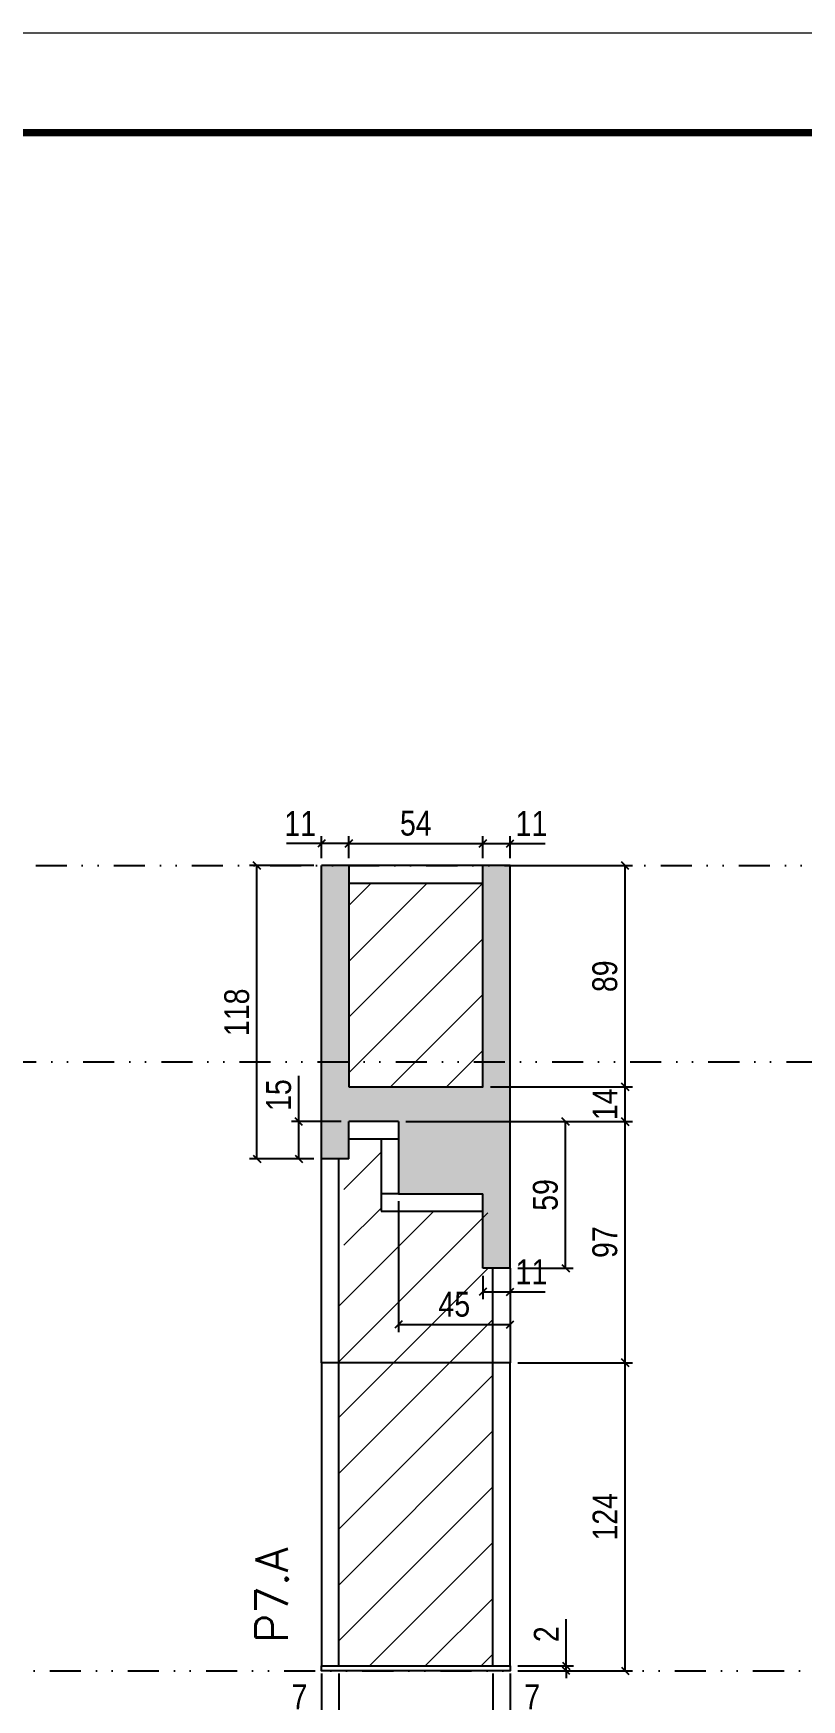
# Model space of a CAD drawing. Extents: x 13770 to 23315, y 867 to 16997.
# Drawn here: x 16405 to 16714, y 12732 to 13403 of the extents above; entities that cross this region are included whole.
import ezdxf

# ---------------------------------------------------------------- set-up
doc = ezdxf.new("R2010")
doc.units = 0
for name, pattern in [('DASHED', [0.75, 0.5, -0.25]), ('DIVIDE2', [0.625, 0.25, -0.125, 0, -0.125, 0, -0.125]), ('HIDDEN', [0.375, 0.25, -0.125])]:
    doc.linetypes.add(name, pattern=pattern)
for name, color, linetype in [('COTA', 241, 'Continuous'), ('Nível', 160, 'Continuous'), ('Painéis', 200, 'Continuous'), ('SARR_2.2x7', 40, 'Continuous'), ('Sarrafo de Pressão', 42, 'HIDDEN')]:
    doc.layers.add(name, color=color, linetype=linetype)
for name, color, linetype, lineweight in [('Folhas', 255, 'Continuous', 9), ('Hachura', 251, 'Continuous', 9), ('SARRAFO DE PRESSAO', 251, 'DASHED', 9), ('Texto Seção', 7, 'Continuous', 15)]:
    doc.layers.add(name, color=color, linetype=linetype, lineweight=lineweight)
doc.styles.add('COTA TECNICA', font='techl___.ttf', dxfattribs={"height": 10})
doc.styles.add('COTA TECNICA-50', font='techl___.ttf', dxfattribs={"height": 10})
doc.styles.add('REGUA-120', font='ROMANS.shx', dxfattribs={"height": 15})
doc.dimstyles.new('COTA PAINEL-50', dxfattribs={"dimtxt": 10, "dimasz": 3, "dimexe": 3, "dimexo": 3, "dimgap": 3, "dimtad": 1, "dimdec": 1, "dimzin": 12, "dimdsep": 46, "dimtxsty": 'COTA TECNICA-50', "dimblk1": 'OBLIQUE', "dimblk2": 'OBLIQUE', "dimsah": 1, "dimcen": 0.9, "dimclrd": 4, "dimclre": 4, "dimclrt": 240, "dimadec": 1, "dimazin": 3, "dimtfac": 1, "dimtdec": 1, "dimtmove": 0, "dimatfit": 3, "dimfxl": 1, "dimtolj": 1, "dimtzin": 12, "dimarcsym": 0})
doc.dimstyles.new('PAINEL', dxfattribs={"dimtxt": 10, "dimasz": 3, "dimexe": 3, "dimexo": 3, "dimgap": 3, "dimtad": 1, "dimdec": 1, "dimzin": 12, "dimdsep": 46, "dimtxsty": 'COTA TECNICA', "dimblk1": 'OBLIQUE', "dimblk2": 'OBLIQUE', "dimsah": 1, "dimcen": 0.9, "dimclrd": 4, "dimclre": 4, "dimclrt": 240, "dimadec": 1, "dimazin": 3, "dimtfac": 1, "dimtdec": 1, "dimtmove": 0, "dimatfit": 3, "dimfxl": 1, "dimtolj": 1, "dimtzin": 12, "dimarcsym": 0})

# ---------------------------------------------------------------- blocks, each defined once
blk = doc.blocks.new('9999999999')
at = {"layer": 'Folhas'}
blk.add_lwpolyline([(98138.98, 34190.21), (99623.98, 34190.21), (99623.98, 35240.21), (98138.98, 35240.21)], close=True, dxfattribs=at)
at = {"layer": 'Folhas', "color": 30, "const_width": 3}
blk.add_lwpolyline([(98213.98, 34230.21), (99583.98, 34230.21), (99583.98, 35200.21), (98213.98, 35200.21)], close=True, dxfattribs=at)
blk = doc.blocks.new('_Oblique')
at = {"color": 0, "linetype": 'ByBlock', "lineweight": -2}
blk.add_line((-0.5, -0.5), (0.5, 0.5), dxfattribs=at)
blk = doc.blocks.new('*D863')
at = {"layer": 'COTA', "color": 4, "lineweight": -2, "transparency": 16777216}
for p, q in [((16520.67, 12742.88), (16520.67, 12688.7)), ((16596.67, 12742.88), (16596.67, 12688.7)), ((16520.67, 12691.7), (16596.67, 12691.7))]:
    blk.add_line(p, q, dxfattribs=at)
at = {"layer": 'Defpoints', "color": 0, "transparency": 16777216}
for p in [(16520.67, 12745.88), (16596.67, 12745.88), (16596.67, 12691.7)]:
    blk.add_point(p, dxfattribs=at)
at = {"layer": 'COTA', "color": 4, "lineweight": -2, "transparency": 16777216, "xscale": 3, "yscale": 3, "zscale": 3, "rotation": 180}
blk.add_blockref('_Oblique', (16520.67, 12691.7), dxfattribs=at)
at = {"layer": 'COTA', "color": 4, "lineweight": -2, "transparency": 16777216, "xscale": 3, "yscale": 3, "zscale": 3}
blk.add_blockref('_Oblique', (16596.67, 12691.7), dxfattribs=at)
at = {"layer": 'COTA', "color": 240, "transparency": 16777216, "insert": (16558.67, 12699.8), "char_height": 10, "attachment_point": 5, "style": 'COTA TECNICA'}
blk.add_mtext('\\A1;76', dxfattribs=at)
blk = doc.blocks.new('*D864')
at = {"layer": 'COTA', "color": 4, "lineweight": -2, "transparency": 16777216}
for p, q in [((16599.67, 12867.88), (16645.91, 12867.88)), ((16642.91, 12743.88), (16642.91, 12867.88)), ((16599.67, 12743.88), (16645.91, 12743.88))]:
    blk.add_line(p, q, dxfattribs=at)
at = {"layer": 'Defpoints', "color": 0, "transparency": 16777216}
for p in [(16596.67, 12867.88), (16642.91, 12867.88), (16596.67, 12743.88)]:
    blk.add_point(p, dxfattribs=at)
at = {"layer": 'COTA', "color": 4, "lineweight": -2, "transparency": 16777216, "xscale": 3, "yscale": 3, "zscale": 3}
for p, rotation in [((16642.91, 12867.88), 90), ((16642.91, 12743.88), 270)]:
    blk.add_blockref('_Oblique', p, dxfattribs=dict(at, rotation=rotation))
at = {"layer": 'COTA', "color": 240, "transparency": 16777216, "insert": (16634.83, 12805.88), "char_height": 10, "attachment_point": 5, "rotation": 90, "style": 'COTA TECNICA-50'}
blk.add_mtext('\\A1;124', dxfattribs=at)
blk = doc.blocks.new('*D865')
at = {"layer": 'COTA', "color": 4, "lineweight": -2, "transparency": 16777216}
for p, q in [((16619.19, 12745.88), (16619.19, 12764.68)), ((16599.67, 12745.88), (16622.19, 12745.88)), ((16599.67, 12743.88), (16622.19, 12743.88)), ((16619.19, 12743.88), (16619.19, 12745.88)), ((16619.19, 12743.88), (16619.19, 12740.88))]:
    blk.add_line(p, q, dxfattribs=at)
at = {"layer": 'Defpoints', "color": 0, "transparency": 16777216}
for p in [(16596.67, 12745.88), (16596.67, 12743.88), (16619.19, 12743.88)]:
    blk.add_point(p, dxfattribs=at)
at = {"layer": 'COTA', "color": 4, "lineweight": -2, "transparency": 16777216, "xscale": 3, "yscale": 3, "zscale": 3}
for p, rotation in [((16619.19, 12745.88), 270), ((16619.19, 12743.88), 90)]:
    blk.add_blockref('_Oblique', p, dxfattribs=dict(at, rotation=rotation))
at = {"layer": 'COTA', "color": 240, "transparency": 16777216, "insert": (16611.19, 12758.62), "char_height": 10, "attachment_point": 5, "rotation": 90, "style": 'COTA TECNICA-50'}
blk.add_mtext('\\A1;2', dxfattribs=at)
blk = doc.blocks.new('*D866')
at = {"layer": 'COTA', "color": 4, "lineweight": -2, "transparency": 16777216}
for p, q in [((16520.67, 12740.88), (16520.67, 12722.37)), ((16527.67, 12742.88), (16527.67, 12722.37)), ((16520.67, 12725.37), (16505.94, 12725.37)), ((16527.67, 12725.37), (16520.67, 12725.37))]:
    blk.add_line(p, q, dxfattribs=at)
at = {"layer": 'Defpoints', "color": 0, "transparency": 16777216}
for p in [(16520.67, 12743.88), (16527.67, 12745.88), (16520.67, 12725.37)]:
    blk.add_point(p, dxfattribs=at)
at = {"layer": 'COTA', "color": 4, "lineweight": -2, "transparency": 16777216, "xscale": 3, "yscale": 3, "zscale": 3, "rotation": 180}
blk.add_blockref('_Oblique', (16520.67, 12725.37), dxfattribs=at)
at = {"layer": 'COTA', "color": 4, "lineweight": -2, "transparency": 16777216, "xscale": 3, "yscale": 3, "zscale": 3}
blk.add_blockref('_Oblique', (16527.67, 12725.37), dxfattribs=at)
at = {"layer": 'COTA', "color": 240, "transparency": 16777216, "insert": (16511.8, 12733.44), "char_height": 10, "attachment_point": 5, "style": 'COTA TECNICA-50'}
blk.add_mtext('\\A1;7', dxfattribs=at)
blk = doc.blocks.new('*D867')
at = {"layer": 'COTA', "color": 4, "lineweight": -2, "transparency": 16777216}
for p, q in [((16589.67, 12742.88), (16589.67, 12722.37)), ((16596.67, 12740.88), (16596.67, 12722.37)), ((16589.67, 12725.37), (16596.67, 12725.37)), ((16596.67, 12725.37), (16611.4, 12725.37))]:
    blk.add_line(p, q, dxfattribs=at)
at = {"layer": 'Defpoints', "color": 0, "transparency": 16777216}
for p in [(16589.67, 12745.88), (16596.67, 12743.88), (16596.67, 12725.37)]:
    blk.add_point(p, dxfattribs=at)
at = {"layer": 'COTA', "color": 4, "lineweight": -2, "transparency": 16777216, "xscale": 3, "yscale": 3, "zscale": 3, "rotation": 180}
blk.add_blockref('_Oblique', (16589.67, 12725.37), dxfattribs=at)
at = {"layer": 'COTA', "color": 4, "lineweight": -2, "transparency": 16777216, "xscale": 3, "yscale": 3, "zscale": 3}
blk.add_blockref('_Oblique', (16596.67, 12725.37), dxfattribs=at)
at = {"layer": 'COTA', "color": 240, "transparency": 16777216, "insert": (16605.53, 12733.44), "char_height": 10, "attachment_point": 5, "style": 'COTA TECNICA-50'}
blk.add_mtext('\\A1;7', dxfattribs=at)
blk = doc.blocks.new('*D1059')
at = {"layer": 'COTA', "color": 4, "lineweight": -2, "transparency": 16777216}
for p, q in [((16554.67, 12964.88), (16645.91, 12964.88)), ((16642.91, 12867.88), (16642.91, 12964.88)), ((16599.67, 12867.88), (16645.91, 12867.88))]:
    blk.add_line(p, q, dxfattribs=at)
at = {"layer": 'Defpoints', "color": 0, "transparency": 16777216}
for p in [(16551.67, 12964.88), (16642.91, 12964.88), (16596.67, 12867.88)]:
    blk.add_point(p, dxfattribs=at)
at = {"layer": 'COTA', "color": 4, "lineweight": -2, "transparency": 16777216, "xscale": 3, "yscale": 3, "zscale": 3}
for p, rotation in [((16642.91, 12964.88), 90), ((16642.91, 12867.88), 270)]:
    blk.add_blockref('_Oblique', p, dxfattribs=dict(at, rotation=rotation))
at = {"layer": 'COTA', "color": 240, "transparency": 16777216, "insert": (16634.8, 12916.38), "char_height": 10, "attachment_point": 5, "rotation": 90, "style": 'COTA TECNICA'}
blk.add_mtext('\\A1;97', dxfattribs=at)
blk = doc.blocks.new('*D1060')
at = {"layer": 'COTA', "color": 4, "lineweight": -2, "transparency": 16777216}
for p, q in [((16588.67, 12978.88), (16645.91, 12978.88)), ((16642.91, 12964.88), (16642.91, 12978.88)), ((16554.67, 12964.88), (16645.91, 12964.88))]:
    blk.add_line(p, q, dxfattribs=at)
at = {"layer": 'Defpoints', "color": 0, "transparency": 16777216}
for p in [(16585.67, 12978.88), (16642.91, 12978.88), (16551.67, 12964.88)]:
    blk.add_point(p, dxfattribs=at)
at = {"layer": 'COTA', "color": 4, "lineweight": -2, "transparency": 16777216, "xscale": 3, "yscale": 3, "zscale": 3}
for p, rotation in [((16642.91, 12978.88), 90), ((16642.91, 12964.88), 270)]:
    blk.add_blockref('_Oblique', p, dxfattribs=dict(at, rotation=rotation))
at = {"layer": 'COTA', "color": 240, "transparency": 16777216, "insert": (16634.83, 12971.88), "char_height": 10, "attachment_point": 5, "rotation": 90, "style": 'COTA TECNICA'}
blk.add_mtext('\\A1;14', dxfattribs=at)
blk = doc.blocks.new('*D1061')
at = {"layer": 'COTA', "color": 4, "lineweight": -2, "transparency": 16777216}
for p, q in [((16517.67, 13067.88), (16491.72, 13067.88)), ((16494.72, 12949.88), (16494.72, 13067.88)), ((16517.67, 12949.88), (16491.72, 12949.88))]:
    blk.add_line(p, q, dxfattribs=at)
at = {"layer": 'Defpoints', "color": 0, "transparency": 16777216}
for p in [(16494.72, 13067.88), (16520.67, 13067.88), (16520.67, 12949.88)]:
    blk.add_point(p, dxfattribs=at)
at = {"layer": 'COTA', "color": 4, "lineweight": -2, "transparency": 16777216, "xscale": 3, "yscale": 3, "zscale": 3}
for p, rotation in [((16494.72, 13067.88), 90), ((16494.72, 12949.88), 270)]:
    blk.add_blockref('_Oblique', p, dxfattribs=dict(at, rotation=rotation))
at = {"layer": 'COTA', "color": 240, "transparency": 16777216, "insert": (16486.63, 13008.88), "char_height": 10, "attachment_point": 5, "rotation": 90, "style": 'COTA TECNICA'}
blk.add_mtext('\\A1;118', dxfattribs=at)
blk = doc.blocks.new('*D1062')
at = {"layer": 'COTA', "color": 4, "lineweight": -2, "transparency": 16777216}
for p, q in [((16599.67, 13067.88), (16645.91, 13067.88)), ((16642.91, 12978.88), (16642.91, 13067.88)), ((16588.67, 12978.88), (16645.91, 12978.88))]:
    blk.add_line(p, q, dxfattribs=at)
at = {"layer": 'Defpoints', "color": 0, "transparency": 16777216}
for p in [(16596.67, 13067.88), (16642.91, 13067.88), (16585.67, 12978.88)]:
    blk.add_point(p, dxfattribs=at)
at = {"layer": 'COTA', "color": 4, "lineweight": -2, "transparency": 16777216, "xscale": 3, "yscale": 3, "zscale": 3}
for p, rotation in [((16642.91, 13067.88), 90), ((16642.91, 12978.88), 270)]:
    blk.add_blockref('_Oblique', p, dxfattribs=dict(at, rotation=rotation))
at = {"layer": 'COTA', "color": 240, "transparency": 16777216, "insert": (16634.8, 13023.38), "char_height": 10, "attachment_point": 5, "rotation": 90, "style": 'COTA TECNICA'}
blk.add_mtext('\\A1;89', dxfattribs=at)
blk = doc.blocks.new('*D1063')
at = {"layer": 'COTA', "color": 4, "lineweight": -2, "transparency": 16777216}
for p, q in [((16551.67, 12932.88), (16551.67, 12880.22)), ((16596.67, 12902.88), (16596.67, 12880.22)), ((16551.67, 12883.22), (16596.67, 12883.22))]:
    blk.add_line(p, q, dxfattribs=at)
at = {"layer": 'Defpoints', "color": 0, "transparency": 16777216}
for p in [(16551.67, 12935.88), (16596.67, 12905.88), (16596.67, 12883.22)]:
    blk.add_point(p, dxfattribs=at)
at = {"layer": 'COTA', "color": 4, "lineweight": -2, "transparency": 16777216, "xscale": 3, "yscale": 3, "zscale": 3, "rotation": 180}
blk.add_blockref('_Oblique', (16551.67, 12883.22), dxfattribs=at)
at = {"layer": 'COTA', "color": 4, "lineweight": -2, "transparency": 16777216, "xscale": 3, "yscale": 3, "zscale": 3}
blk.add_blockref('_Oblique', (16596.67, 12883.22), dxfattribs=at)
at = {"layer": 'COTA', "color": 240, "transparency": 16777216, "insert": (16574.17, 12891.33), "char_height": 10, "attachment_point": 5, "style": 'COTA TECNICA'}
blk.add_mtext('\\A1;45', dxfattribs=at)
blk = doc.blocks.new('*D1064')
at = {"layer": 'COTA', "color": 4, "lineweight": -2, "transparency": 16777216}
for p, q in [((16585.67, 12902.88), (16585.67, 12893.39)), ((16596.67, 12902.88), (16596.67, 12893.39)), ((16585.67, 12896.39), (16596.67, 12896.39)), ((16596.67, 12896.39), (16610.75, 12896.39))]:
    blk.add_line(p, q, dxfattribs=at)
at = {"layer": 'Defpoints', "color": 0, "transparency": 16777216}
for p in [(16585.67, 12905.88), (16596.67, 12905.88), (16596.67, 12896.39)]:
    blk.add_point(p, dxfattribs=at)
at = {"layer": 'COTA', "color": 4, "lineweight": -2, "transparency": 16777216, "xscale": 3, "yscale": 3, "zscale": 3, "rotation": 180}
blk.add_blockref('_Oblique', (16585.67, 12896.39), dxfattribs=at)
at = {"layer": 'COTA', "color": 4, "lineweight": -2, "transparency": 16777216, "xscale": 3, "yscale": 3, "zscale": 3}
blk.add_blockref('_Oblique', (16596.67, 12896.39), dxfattribs=at)
at = {"layer": 'COTA', "color": 240, "transparency": 16777216, "insert": (16605.21, 12904.45), "char_height": 10, "attachment_point": 5, "style": 'COTA TECNICA'}
blk.add_mtext('\\A1;11', dxfattribs=at)
blk = doc.blocks.new('*D1065')
at = {"layer": 'COTA', "color": 4, "lineweight": -2, "transparency": 16777216}
for p, q in [((16554.67, 12964.88), (16621.99, 12964.88)), ((16618.99, 12905.88), (16618.99, 12964.88)), ((16599.67, 12905.88), (16621.99, 12905.88))]:
    blk.add_line(p, q, dxfattribs=at)
at = {"layer": 'Defpoints', "color": 0, "transparency": 16777216}
for p in [(16551.67, 12964.88), (16618.99, 12964.88), (16596.67, 12905.88)]:
    blk.add_point(p, dxfattribs=at)
at = {"layer": 'COTA', "color": 4, "lineweight": -2, "transparency": 16777216, "xscale": 3, "yscale": 3, "zscale": 3}
for p, rotation in [((16618.99, 12964.88), 90), ((16618.99, 12905.88), 270)]:
    blk.add_blockref('_Oblique', p, dxfattribs=dict(at, rotation=rotation))
at = {"layer": 'COTA', "color": 240, "transparency": 16777216, "insert": (16610.85, 12935.38), "char_height": 10, "attachment_point": 5, "rotation": 90, "style": 'COTA TECNICA'}
blk.add_mtext('\\A1;59', dxfattribs=at)
blk = doc.blocks.new('*D1066')
at = {"layer": 'COTA', "color": 4, "lineweight": -2, "transparency": 16777216}
for p, q in [((16511.61, 12964.88), (16511.61, 12983.25)), ((16528.67, 12964.88), (16508.61, 12964.88)), ((16511.61, 12949.88), (16511.61, 12964.88)), ((16517.67, 12949.88), (16508.61, 12949.88))]:
    blk.add_line(p, q, dxfattribs=at)
at = {"layer": 'Defpoints', "color": 0, "transparency": 16777216}
for p in [(16511.61, 12964.88), (16531.67, 12964.88), (16520.67, 12949.88)]:
    blk.add_point(p, dxfattribs=at)
at = {"layer": 'COTA', "color": 4, "lineweight": -2, "transparency": 16777216, "xscale": 3, "yscale": 3, "zscale": 3}
for p, rotation in [((16511.61, 12964.88), 90), ((16511.61, 12949.88), 270)]:
    blk.add_blockref('_Oblique', p, dxfattribs=dict(at, rotation=rotation))
at = {"layer": 'COTA', "color": 240, "transparency": 16777216, "insert": (16503.5, 12975.56), "char_height": 10, "attachment_point": 5, "rotation": 90, "style": 'COTA TECNICA'}
blk.add_mtext('\\A1;15', dxfattribs=at)
blk = doc.blocks.new('*D1067')
at = {"layer": 'COTA', "color": 4, "lineweight": -2, "transparency": 16777216}
for p, q in [((16520.67, 13076.8), (16506.58, 13076.8)), ((16520.67, 13070.88), (16520.67, 13079.8)), ((16531.67, 13076.8), (16520.67, 13076.8)), ((16531.67, 13070.88), (16531.67, 13079.8))]:
    blk.add_line(p, q, dxfattribs=at)
at = {"layer": 'Defpoints', "color": 0, "transparency": 16777216}
for p in [(16520.67, 13076.8), (16520.67, 13067.88), (16531.67, 13067.88)]:
    blk.add_point(p, dxfattribs=at)
at = {"layer": 'COTA', "color": 4, "lineweight": -2, "transparency": 16777216, "xscale": 3, "yscale": 3, "zscale": 3, "rotation": 180}
blk.add_blockref('_Oblique', (16520.67, 13076.8), dxfattribs=at)
at = {"layer": 'COTA', "color": 4, "lineweight": -2, "transparency": 16777216, "xscale": 3, "yscale": 3, "zscale": 3}
blk.add_blockref('_Oblique', (16531.67, 13076.8), dxfattribs=at)
at = {"layer": 'COTA', "color": 240, "transparency": 16777216, "insert": (16512.12, 13084.86), "char_height": 10, "attachment_point": 5, "style": 'COTA TECNICA'}
blk.add_mtext('\\A1;11', dxfattribs=at)
blk = doc.blocks.new('*D1068')
at = {"layer": 'COTA', "color": 4, "lineweight": -2, "transparency": 16777216}
for p, q in [((16531.67, 13070.88), (16531.67, 13079.8)), ((16531.67, 13076.8), (16585.67, 13076.8)), ((16585.67, 13070.88), (16585.67, 13079.8))]:
    blk.add_line(p, q, dxfattribs=at)
at = {"layer": 'Defpoints', "color": 0, "transparency": 16777216}
for p in [(16585.67, 13076.8), (16531.67, 13067.88), (16585.67, 13067.88)]:
    blk.add_point(p, dxfattribs=at)
at = {"layer": 'COTA', "color": 4, "lineweight": -2, "transparency": 16777216, "xscale": 3, "yscale": 3, "zscale": 3, "rotation": 180}
blk.add_blockref('_Oblique', (16531.67, 13076.8), dxfattribs=at)
at = {"layer": 'COTA', "color": 4, "lineweight": -2, "transparency": 16777216, "xscale": 3, "yscale": 3, "zscale": 3}
blk.add_blockref('_Oblique', (16585.67, 13076.8), dxfattribs=at)
at = {"layer": 'COTA', "color": 240, "transparency": 16777216, "insert": (16558.67, 13084.91), "char_height": 10, "attachment_point": 5, "style": 'COTA TECNICA'}
blk.add_mtext('\\A1;54', dxfattribs=at)
blk = doc.blocks.new('*D1069')
at = {"layer": 'COTA', "color": 4, "lineweight": -2, "transparency": 16777216}
for p, q in [((16585.67, 13070.88), (16585.67, 13079.8)), ((16585.67, 13076.8), (16596.67, 13076.8)), ((16596.67, 13070.88), (16596.67, 13079.8)), ((16596.67, 13076.8), (16610.75, 13076.8))]:
    blk.add_line(p, q, dxfattribs=at)
at = {"layer": 'Defpoints', "color": 0, "transparency": 16777216}
for p in [(16596.67, 13076.8), (16585.67, 13067.88), (16596.67, 13067.88)]:
    blk.add_point(p, dxfattribs=at)
at = {"layer": 'COTA', "color": 4, "lineweight": -2, "transparency": 16777216, "xscale": 3, "yscale": 3, "zscale": 3, "rotation": 180}
blk.add_blockref('_Oblique', (16585.67, 13076.8), dxfattribs=at)
at = {"layer": 'COTA', "color": 4, "lineweight": -2, "transparency": 16777216, "xscale": 3, "yscale": 3, "zscale": 3}
blk.add_blockref('_Oblique', (16596.67, 13076.8), dxfattribs=at)
at = {"layer": 'COTA', "color": 240, "transparency": 16777216, "insert": (16605.21, 13084.86), "char_height": 10, "attachment_point": 5, "style": 'COTA TECNICA'}
blk.add_mtext('\\A1;11', dxfattribs=at)

msp = doc.modelspace()

# ---------------------------------------------------------------- hatches: boundary and pattern name
at = {"layer": 'COTA'}
h = msp.add_hatch(dxfattribs=at)
h.set_pattern_fill('AR-CONC', color=256, scale=0.03)
h.paths.add_polyline_path([(16596.67, 12988.88), (16585.67, 12988.88), (16585.67, 12978.88), (16531.67, 12978.88), (16531.67, 12988.88), (16520.67, 12988.88), (16520.67, 12949.88), (16531.67, 12949.88), (16531.67, 12964.88), (16551.67, 12964.88), (16551.67, 12935.88), (16585.67, 12935.88), (16585.67, 12905.88), (16596.67, 12905.88)])
h.paths.add_polyline_path([(16585.67, 12988.88), (16596.67, 12988.88), (16596.67, 13067.88), (16585.67, 13067.88)])
h.paths.add_polyline_path([(16531.67, 13067.88), (16520.67, 13067.88), (16520.67, 12988.88), (16531.67, 12988.88)])
at = {"layer": 'Hachura', "linetype": 'ByBlock'}
h = msp.add_hatch(dxfattribs=at)
h.set_pattern_fill('ANSI31', color=256, scale=5)
h.paths.add_polyline_path([(16585.67, 13060.88), (16531.67, 13060.88), (16531.67, 12988.88), (16585.67, 12988.88)])
h.paths.add_polyline_path([(16585.67, 12988.88), (16531.67, 12988.88), (16531.67, 12978.88), (16585.67, 12978.88)])
h = msp.add_hatch(dxfattribs=at)
h.set_pattern_fill('ANSI31', color=256, scale=5)
h.paths.add_polyline_path([(16589.67, 12745.88), (16527.67, 12745.88), (16527.67, 12867.88), (16589.67, 12867.88)])
h.paths.add_polyline_path([(16589.67, 12905.88), (16587.67, 12905.88), (16587.67, 12928.88), (16544.67, 12928.88), (16544.67, 12957.88), (16529.67, 12957.88), (16529.67, 12905.88), (16527.67, 12905.88), (16527.67, 12867.88), (16589.67, 12867.88)])

# ---------------------------------------------------------------- linework, layer by layer
at = {"layer": 'COTA'}
for p, q in [((16520.67, 12949.88), (16520.67, 13067.88)), ((16531.67, 13067.88), (16520.67, 13067.88)), ((16596.67, 13067.88), (16585.67, 13067.88)), ((16596.67, 12905.88), (16596.67, 13067.88)), ((16551.67, 12935.88), (16544.67, 12935.88)), ((16544.67, 12935.88), (16544.67, 12928.88))]:
    msp.add_line(p, q, dxfattribs=at)
at = {"layer": 'Nível', "color": 4, "linetype": 'DIVIDE2', "ltscale": 50}
for p, q in [((15871, 13067.88), (21112.79, 13067.88)), ((15984.5, 12988.88), (21112.79, 12988.88)), ((13769.54, 12743.88), (21112.79, 12743.88))]:
    msp.add_line(p, q, dxfattribs=at)
at = {"layer": 'Painéis'}
for p, q in [((16551.67, 12964.88), (16531.67, 12964.88)), ((16531.67, 12949.88), (16531.67, 12964.88)), ((16551.67, 12964.88), (16551.67, 12935.88)), ((16520.67, 12867.88), (16520.67, 12949.88)), ((16531.67, 12949.88), (16520.67, 12949.88)), ((16551.67, 12935.88), (16585.67, 12935.88)), ((16585.67, 12905.88), (16585.67, 12935.88)), ((16596.67, 12905.88), (16585.67, 12905.88)), ((16596.67, 12905.88), (16596.67, 12867.88)), ((16596.67, 12867.88), (16520.67, 12867.88))]:
    msp.add_line(p, q, dxfattribs=at)
for points in [[(16531.67, 12978.88), (16585.67, 12978.88), (16585.67, 13067.88), (16531.67, 13067.88)], [(16520.67, 12745.88), (16596.67, 12745.88), (16596.67, 12867.88), (16520.67, 12867.88)], [(16520.67, 12745.88), (16596.67, 12745.88), (16596.67, 12743.88), (16520.67, 12743.88)]]:
    msp.add_lwpolyline(points, close=True, dxfattribs=at)
at = {"layer": 'SARR_2.2x7', "linetype": 'ByBlock'}
for p, q in [((16531.67, 13060.88), (16585.67, 13060.88)), ((16551.67, 12957.88), (16531.67, 12957.88)), ((16544.67, 12957.88), (16544.67, 12935.88)), ((16544.67, 12928.88), (16585.67, 12928.88))]:
    msp.add_line(p, q, dxfattribs=at)
at = {"layer": 'Sarrafo de Pressão'}
for p, q in [((16527.67, 12867.88), (16527.67, 12949.88)), ((16589.67, 12867.88), (16589.67, 12905.88)), ((16527.67, 12745.88), (16527.67, 12867.88)), ((16589.67, 12745.88), (16589.67, 12867.88))]:
    msp.add_line(p, q, dxfattribs=at)

# ---------------------------------------------------------------- block references
at = {"layer": 'SARRAFO DE PRESSAO', "color": 6, "linetype": 'ByBlock'}
msp.add_blockref('9999999999', (-82154.48, -21837.41), dxfattribs=at)

# ---------------------------------------------------------------- texts
at = {"layer": 'Texto Seção', "insert": (16507.2, 12755.13), "char_height": 13, "width": 285.3299, "attachment_point": 7, "rotation": 90, "style": 'REGUA-120'}
msp.add_mtext('P7.A', dxfattribs=at)

# ---------------------------------------------------------------- dimensions: what is measured, and where the dimension line sits
at = {"layer": 'COTA'}
for base, p1, p2, dimstyle, picture, middle in [((16520.67, 13076.8), (16531.67, 13067.88), (16520.67, 13067.88), 'PAINEL', '*D1067', (16512.12, 13084.86)), ((16585.67, 13076.8), (16531.67, 13067.88), (16585.67, 13067.88), 'PAINEL', '*D1068', (16558.67, 13084.91)), ((16596.67, 13076.8), (16585.67, 13067.88), (16596.67, 13067.88), 'PAINEL', '*D1069', (16605.21, 13084.86)), ((16596.67, 12883.22), (16551.67, 12935.88), (16596.67, 12905.88), 'PAINEL', '*D1063', (16574.17, 12891.33)), ((16596.67, 12896.39), (16585.67, 12905.88), (16596.67, 12905.88), 'PAINEL', '*D1064', (16605.21, 12904.45)), ((16596.67, 12725.37), (16589.67, 12745.88), (16596.67, 12743.88), 'COTA PAINEL-50', '*D867', (16605.53, 12733.44))]:
    dim = msp.add_linear_dim(base=base, p1=p1, p2=p2, dimstyle=dimstyle, dxfattribs=at)
    dim.commit()
    dim.dimension.update_dxf_attribs({"geometry": picture, "text_midpoint": middle})
for base, p1, p2, angle, dimstyle, picture, middle in [((16494.72, 13067.88), (16520.67, 12949.88), (16520.67, 13067.88), 90, 'PAINEL', '*D1061', (16486.63, 13008.88)), ((16642.91, 13067.88), (16585.67, 12978.88), (16596.67, 13067.88), 90, 'PAINEL', '*D1062', (16634.8, 13023.38)), ((16511.61, 12964.88), (16520.67, 12949.88), (16531.67, 12964.88), 90, 'PAINEL', '*D1066', (16503.5, 12975.56)), ((16642.91, 12964.88), (16596.67, 12867.88), (16551.67, 12964.88), 90, 'PAINEL', '*D1059', (16634.8, 12916.38)), ((16618.99, 12964.88), (16596.67, 12905.88), (16551.67, 12964.88), 90, 'PAINEL', '*D1065', (16610.85, 12935.38)), ((16642.91, 12867.88), (16596.67, 12743.88), (16596.67, 12867.88), 90, 'COTA PAINEL-50', '*D864', (16634.83, 12805.88)), ((16520.67, 12725.37), (16527.67, 12745.88), (16520.67, 12743.88), 180, 'COTA PAINEL-50', '*D866', (16511.8, 12733.44))]:
    dim = msp.add_linear_dim(base=base, p1=p1, p2=p2, angle=angle, dimstyle=dimstyle, dxfattribs=at)
    dim.commit()
    dim.dimension.update_dxf_attribs({"geometry": picture, "text_midpoint": middle})
for base, p1, p2, dimstyle, picture, middle in [((16642.91, 12978.88), (16551.67, 12964.88), (16585.67, 12978.88), 'PAINEL', '*D1060', (16642.91, 12971.88)), ((16619.19, 12743.88), (16596.67, 12745.88), (16596.67, 12743.88), 'COTA PAINEL-50', '*D865', (16619.19, 12758.62))]:
    dim = msp.add_linear_dim(base=base, p1=p1, p2=p2, angle=90, dimstyle=dimstyle, dxfattribs=at)
    dim.commit()
    dim.dimension.update_dxf_attribs({"geometry": picture, "text_midpoint": middle, "dimtype": 160})
dim = msp.add_linear_dim(base=(16596.67, 12691.7), p1=(16520.67, 12745.88), p2=(16596.67, 12745.88), dimstyle='PAINEL', override={"dimarcsym": 2}, dxfattribs=at)
dim.commit()
dim.dimension.update_dxf_attribs({"geometry": '*D863', "text_midpoint": (16558.67, 12699.8)})

doc.saveas('drawing.dxf')
